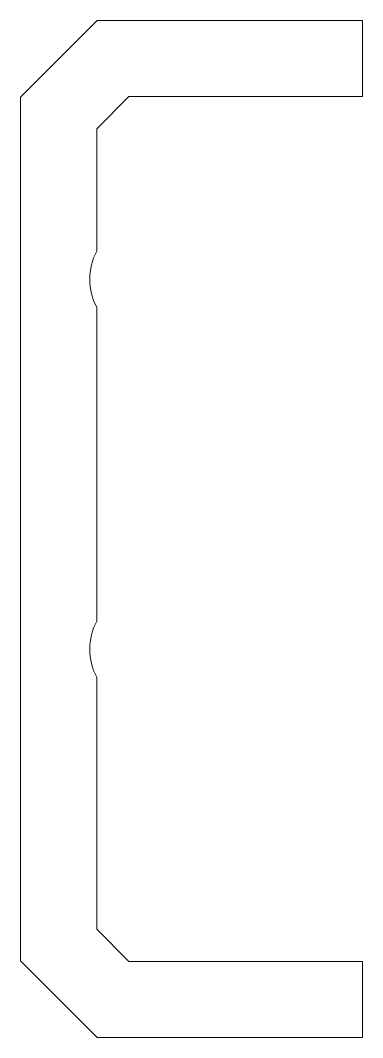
# Model space of a CAD drawing. Header units: millimetres. Extents: x 0 to 74, y -110 to 110.
import ezdxf

# ---------------------------------------------------------------- set-up
doc = ezdxf.new("R2010")
doc.units = ezdxf.units.MM

msp = doc.modelspace()

# ---------------------------------------------------------------- linework, layer by layer
at = {"color": 7, "linetype": 'Continuous', "lineweight": 15}
for p, q in [((0, 93.4), (16.6, 110)), ((16.6, 110), (74, 110)), ((74, 110), (74, 93.5)), ((0, -93.4), (0, 93.4)), ((16.5, 86.57), (23.43, 93.5)), ((23.43, 93.5), (74, 93.5)), ((16.5, 60.06), (16.5, 86.57)), ((16.5, -19.94), (16.5, 47.94)), ((16.5, -86.57), (16.5, -32.06)), ((23.43, -93.5), (16.5, -86.57)), ((16.6, -110), (0, -93.4)), ((74, -93.5), (23.43, -93.5)), ((74, -93.5), (74, -110)), ((74, -110), (16.6, -110))]:
    msp.add_line(p, q, dxfattribs=at)
for centre in [(28, 54), (28, -26)]:
    msp.add_arc(centre, 13, 152.2042, 207.7958, dxfattribs=at)

doc.saveas('drawing.dxf')
